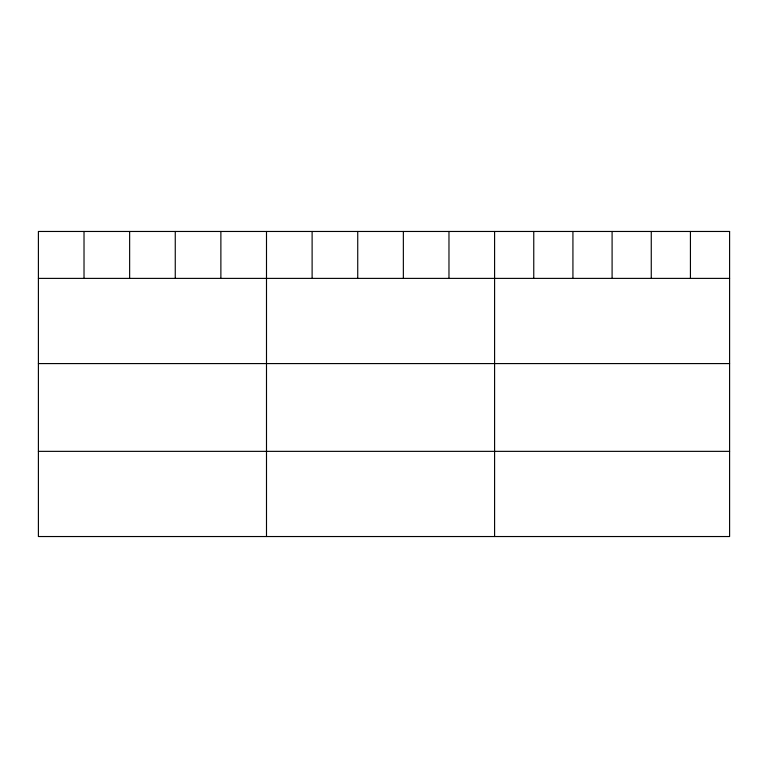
<?xml version="1.0" encoding="UTF-8"?>
<svg xmlns="http://www.w3.org/2000/svg" width="768" height="768" viewBox="0 0 768 768"><rect width="100%" height="100%" fill="white"/><g stroke="black" fill="none" stroke-linecap="round" stroke-linejoin="round"><path stroke-width="1.15" d="M38.4 278.39L729.6 278.39M38.4 363.581L729.6 363.581M38.4 451.354L729.6 451.354M690.432 231.466L690.432 278.39M651.264 231.466L651.264 278.39M612.096 231.466L612.096 278.39M572.928 231.466L572.928 278.39M533.76 231.466L533.76 278.39M494.592 231.466L494.592 536.534M448.973 231.466L448.973 278.39M403.354 231.466L403.354 278.39M357.734 231.466L357.734 278.39M312.115 231.466L312.115 278.39M266.496 231.466L266.496 536.534M220.877 231.466L220.877 278.39M175.258 231.466L175.258 278.39M129.638 231.466L129.638 278.39M84.019 231.466L84.019 278.39M729.6 231.466L38.4 231.466L38.4 536.534L729.6 536.534L729.6 231.466"/></g></svg>
